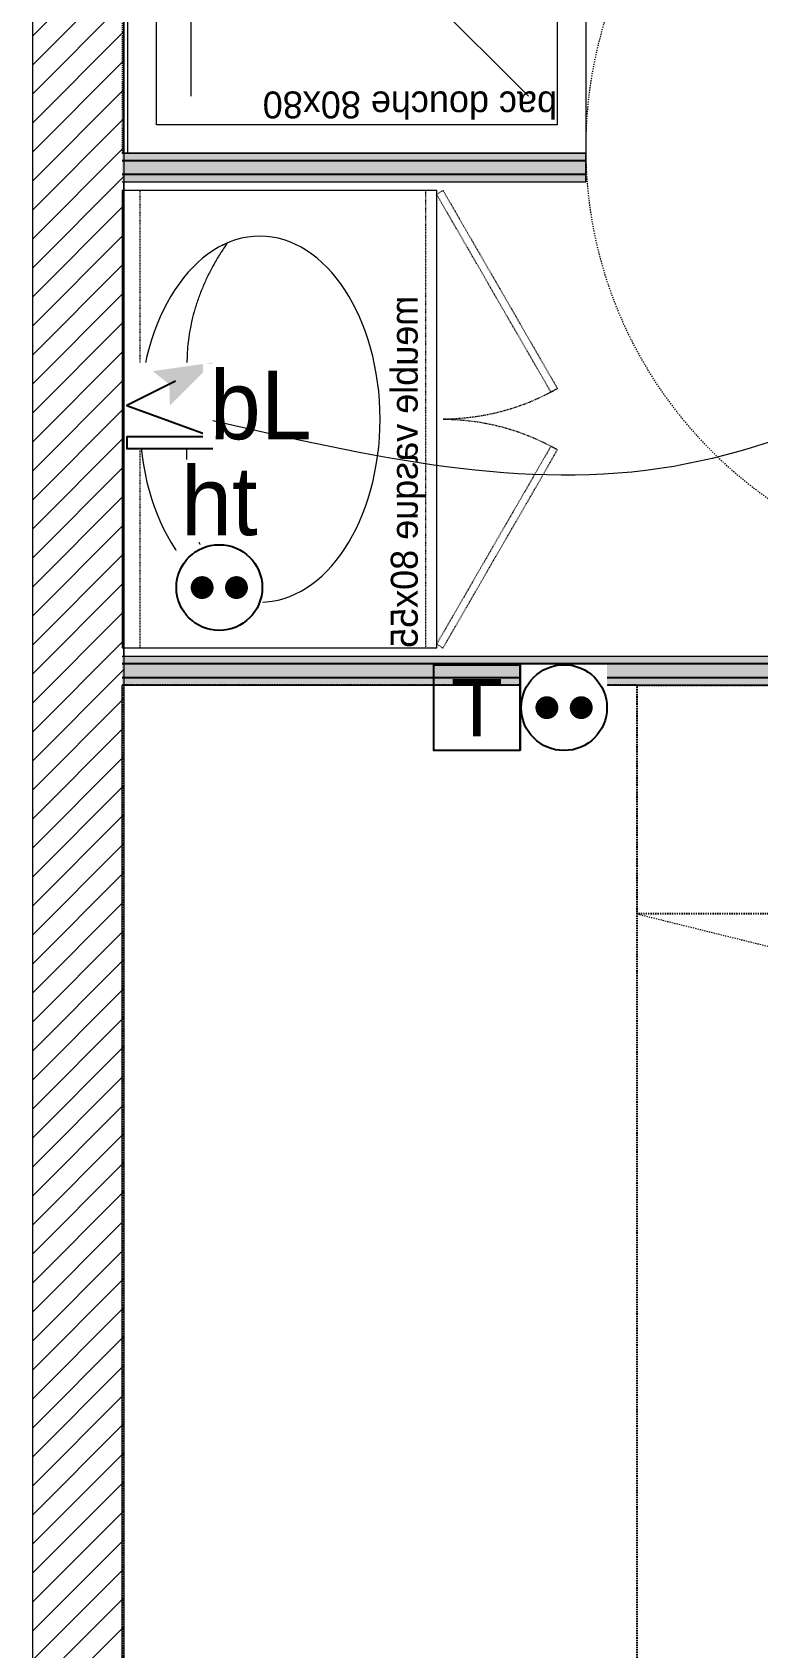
# Model space of a CAD drawing. Header units: centimetres. Extents: x 2191 to 12545, y -680 to 18662.
# Drawn here: x 9181.7 to 9308.4, y 8503.1 to 8785.6 of the extents above; entities that cross this region are included whole.
import ezdxf

# ---------------------------------------------------------------- set-up
doc = ezdxf.new("R2010")
doc.units = ezdxf.units.CM
for name, pattern in [('Style de ligne -11', [0.347222, 0.20828, -0.138942]), ('Style de ligne -13', [0.147638, 0.098425, -0.049213]), ('Style de ligne -5', [0.20828, 0.069425, -0.138855]), ('VW-01', [0.41656, 0.20828, -0.20828])]:
    doc.linetypes.add(name, pattern=pattern)
for name, color, linetype in [('B Aménagement intérieur', 252, 'Continuous'), ('B BATI-équipement-sanitaires', 252, 'Continuous'), ('B faience', 252, 'Style de ligne -11'), ('B GÈnÈral_Hatch', 252, 'Continuous'), ('B Général', 252, 'Continuous'), ('C ANNOTATIONS-PMR', 252, 'Style de ligne -5'), ('C ANNOTATIONS-prestations', 252, 'Continuous'), ('D SURFACES-shab', 252, 'Continuous'), ('F REMPLISSAGE-vert clair', 252, 'Continuous'), ('F REMPLISSAGE-vert foncé', 252, 'Continuous')]:
    doc.layers.add(name, color=color, linetype=linetype)
for name, color, linetype, lineweight in [('F REMPLISSAGE-vert clair_Hatch', 7, 'Continuous', 5), ('F REMPLISSAGE-vert foncÈ_Hatch', 7, 'Continuous', 5), ('prlm-ELEC-CFA', 1, 'Continuous', 25), ('prlm-ELEC-CFO', 1, 'Continuous', 25)]:
    doc.layers.add(name, color=color, linetype=linetype, lineweight=lineweight)
doc.styles.add('Eurostile', font='Eurosti.TTF')
doc.styles.add('Eurostile (italic)', font='Eurostib.TTF')
doc.styles.add('prlm-elec-cfo', font='comic.ttf', dxfattribs={"height": 12})
doc.styles.get("Standard").update_dxf_attribs({"font": 'isocp.shx', "height": 15})

# ---------------------------------------------------------------- blocks, each defined once
blk = doc.blocks.new('Groupe-127-1')
at = {"layer": 'B Général', "color": 7, "linetype": 'VW-01', "lineweight": 5}
blk.add_line((70, -114.99), (-70, -80.35), dxfattribs=at)
at = {"layer": 'B Général', "linetype": 'VW-01', "flags": 128}
for points in [[(-70, 35), (70, 35), (70, -155), (-70, -155)], [(-70, -114.99), (70, -114.99), (70, -155), (-70, -155)]]:
    blk.add_lwpolyline(points, close=True, dxfattribs=at)
blk = doc.blocks.new('Lit 140.190_PMR 2')
at = {"layer": 'B Général', "color": 154, "linetype": 'VW-01', "true_color": 0x0053a6, "flags": 128}
blk.add_lwpolyline([(160, -155), (160, 35), (70, 35), (70, -155)], close=True, dxfattribs=at)
at = {"layer": 'B Général'}
blk.add_blockref('Groupe-127-1', (0, 0), dxfattribs=at)
blk = doc.blocks.new('Groupe-128-1')
at = {"layer": 'B Général', "color": 7, "linetype": 'Continuous', "lineweight": 5}
for centre, major_axis, ratio in [((0, -24.07), (32, 0), 0.65625), ((0, -6.97), (1.5, 0), 1), ((0, -17.15), (2.5, 0), 1)]:
    blk.add_ellipse(centre, major_axis=major_axis, ratio=ratio, dxfattribs=at)
for points in [[(-30.82, -18.37), (-20.7, -11.37), (-9.74, -11.32), (-4.71, -11.3), (0, -11.3)], [(30.82, -18.37), (20.7, -11.37), (9.74, -11.32), (4.71, -11.3), (0, -11.3)]]:
    blk.add_open_spline(points, degree=2, knots=[0, 0, 0, 1, 1, 2, 2, 2], dxfattribs=at)
blk.add_open_spline([(-30.45, -17.59), (-30.5, -17.61), (-30.55, -17.64)], degree=2, dxfattribs=at)
blk = doc.blocks.new('meuble vasque 80x60')
at = {"layer": 'B BATI-équipement-sanitaires', "color": 7, "linetype": 'Style de ligne -13', "lineweight": 5, "flags": 128}
for points in [[(-40, -3.07), (40, -3.07), (40, -53.07), (-40, -53.07)], [(-40, -56.07), (-5.36, -76.07), (-4.71, -74.94), (-39.35, -54.94)], [(40, -56.07), (5.36, -76.07), (4.71, -74.94), (39.35, -54.94)]]:
    blk.add_lwpolyline(points, close=True, dxfattribs=at)
at = {"layer": 'B BATI-équipement-sanitaires', "color": 7, "linetype": 'Style de ligne -13', "lineweight": 5}
for centre, start, end in [((-40, -56.07), 330, 0), ((40, -56.07), 180, 210)]:
    blk.add_arc(centre, 40, start, end, dxfattribs=at)
at = {"layer": 'B Général', "lineweight": 5, "flags": 128}
blk.add_lwpolyline([(-40, 0), (40, 0), (40, -55), (-40, -55)], close=True, dxfattribs=at)
at = {"layer": 'B Général', "color": 7}
blk.add_blockref('Groupe-128-1', (0, 0), dxfattribs=at)
at = {"layer": 'C ANNOTATIONS-prestations', "insert": (40, -53.07), "char_height": 4.706, "width": 80, "attachment_point": 9, "line_spacing_factor": 0.894142, "style": 'Eurostile'}
blk.add_mtext('meuble vasque 80x55', dxfattribs=at)
blk = doc.blocks.new('Bac douche 80.80')
at = {"layer": 'B faience', "lineweight": 18, "flags": 128}
blk.add_lwpolyline([(-41, -40), (40, -40), (40, 41)], dxfattribs=at)
at = {"layer": 'B Général', "color": 7, "linetype": 'Continuous', "lineweight": 5}
for p, q in [((25.5, -25.5), (-31, 31)), ((28, -24.46), (28, 31)), ((24.46, -28), (-31, -28))]:
    blk.add_line(p, q, dxfattribs=at)
at = {"layer": 'B Général', "color": 7, "linetype": 'Continuous', "lineweight": 5, "flags": 128}
for points in [[(-41, 41), (39, 41), (39, -39), (-41, -39)], [(-36, 36), (34, 36), (34, -34), (-36, -34)]]:
    blk.add_lwpolyline(points, close=True, dxfattribs=at)
at = {"layer": 'B Général', "color": 7, "linetype": 'Continuous', "lineweight": 5}
blk.add_circle((28, -28), 3.54, dxfattribs=at)
at = {"layer": 'C ANNOTATIONS-prestations', "color": 7, "insert": (-36, 32.51), "char_height": 4.706, "width": 70, "attachment_point": 4, "line_spacing_factor": 0.894142, "style": 'Eurostile'}
blk.add_mtext('bac douche 80x80', dxfattribs=at)
blk = doc.blocks.new('Rond 150_PMR')
at = {"layer": 'B Général', "color": 154, "linetype": 'VW-01', "lineweight": 5, "true_color": 0x0053a6}
blk.add_circle((0, 0), 75, dxfattribs=at)
at = {"layer": 'B Général', "color": 154, "true_color": 0x0053a6, "insert": (-61.5, 0), "char_height": 7.059, "attachment_point": 5, "rotation": 90, "line_spacing_factor": 0.894142, "style": 'Eurostile (italic)'}
blk.add_mtext('Ø 150 PMR', dxfattribs=at)
blk = doc.blocks.new('T2 S307 (2D)')
at = {"layer": 'B GÈnÈral_Hatch', "color": 9, "linetype": 'Continuous', "true_color": 0xc0dcc0}
for points in [[(-125.26, -19.48), (-130.26, -24.48), (-361.57, -19.48), (-361.57, -24.48)], [(-361.57, -112.5), (-361.57, -107.5), (-280.57, -112.5), (-280.57, -107.5)]]:
    blk.add_solid(points, dxfattribs=at)
at = {"layer": 'B Général', "color": 98, "linetype": 'Continuous', "lineweight": 13, "true_color": 0x004400}
for p, q in [((-125.26, -19.48), (-361.57, -19.48)), ((-130.26, -24.48), (-361.57, -24.48)), ((-361.57, -107.5), (-280.57, -107.5)), ((-280.57, -112.5), (-280.57, -107.5)), ((-361.57, -112.5), (-280.57, -112.5))]:
    blk.add_line(p, q, dxfattribs=at)
at = {"layer": 'D SURFACES-shab', "color": 1, "lineweight": 18, "true_color": 0xff0000, "flags": 128}
for points in [[(-361.57, 291.52), (-361.57, -19.48), (-0.43, -19.48), (-0.43, 34.39), (-0.43, 34.39), (-0.43, 291.52)], [(-361.26, -112.48), (-361.26, -193.48), (-130.26, -193.48), (-130.26, -24.48), (-361.26, -24.48), (-361.26, -107.48), (-280.57, -107.5), (-280.57, -112.5)]]:
    blk.add_lwpolyline(points, close=True, dxfattribs=at)
at = {"layer": 'F REMPLISSAGE-vert clair'}
for p, q in [((-126.56, -20.78), (-361.57, -20.78)), ((-128.96, -23.18), (-361.57, -23.18)), ((-361.57, -108.8), (-280.57, -108.8)), ((-361.57, -111.2), (-280.57, -111.2))]:
    blk.add_line(p, q, dxfattribs=at)
at = {"layer": 'F REMPLISSAGE-vert clair_Hatch', "color": 9, "linetype": 'Continuous', "true_color": 0xc0dcc0}
for points in [[(-128.96, -23.18), (-126.56, -20.78), (-361.57, -23.18), (-361.57, -20.78)], [(-361.57, -108.8), (-361.57, -111.2), (-280.57, -108.8), (-280.57, -111.2)]]:
    blk.add_solid(points, dxfattribs=at)
at = {"layer": 'F REMPLISSAGE-vert foncÈ_Hatch', "color": 54, "linetype": 'Continuous', "true_color": 0x99aa00}
for points in [[(-126.56, -20.78), (-125.26, -19.48), (-361.57, -20.78), (-361.57, -19.48)], [(-130.26, -24.48), (-128.96, -23.18), (-361.57, -24.48), (-361.57, -23.18)], [(-361.57, -107.5), (-361.57, -108.8), (-280.57, -107.5), (-280.57, -108.8)], [(-361.57, -111.2), (-361.57, -112.5), (-280.57, -111.2), (-280.57, -112.5)]]:
    blk.add_solid(points, dxfattribs=at)
at = {"layer": 'F REMPLISSAGE-vert foncé', "color": 98, "linetype": 'Continuous', "lineweight": 13, "true_color": 0x004400}
for p, q in [((-125.26, -19.48), (-361.57, -19.48)), ((-130.26, -24.48), (-361.57, -24.48)), ((-361.57, -107.5), (-280.57, -107.5)), ((-361.57, -112.5), (-280.57, -112.5))]:
    blk.add_line(p, q, dxfattribs=at)
at = {"layer": 'F REMPLISSAGE-vert foncé'}
for p, q in [((-126.56, -20.78), (-361.57, -20.78)), ((-128.96, -23.18), (-361.57, -23.18)), ((-361.57, -108.8), (-280.57, -108.8)), ((-361.57, -111.2), (-280.57, -111.2))]:
    blk.add_line(p, q, dxfattribs=at)
at = {"layer": 'B Général', "color": 7, "xscale": -1}
for name, p in [('Lit 140.190_PMR 2', (-201.57, 135.52)), ('Bac douche 80.80', (-321.57, -153.48))]:
    blk.add_blockref(name, p, dxfattribs=at)
at = {"layer": 'B Général', "color": 7, "rotation": 90}
blk.add_blockref('meuble vasque 80x60', (-361.57, -65.98), dxfattribs=at)
at = {"layer": 'C ANNOTATIONS-PMR', "color": 7, "rotation": 270}
blk.add_blockref('Rond 150_PMR', (-205.57, -113.48), dxfattribs=at)
blk = doc.blocks.new('xi.PC')
at = {"color": 0, "lineweight": 5}
blk.add_wipeout([(-7.5, -7.5), (7.5, -7.5), (7.5, 7.5), (-7.5, 7.5)], dxfattribs=at).dxf.layer = 'prlm-ELEC-CFO'
at = {"layer": 'prlm-ELEC-CFO', "color": 0, "linetype": 'ByBlock', "lineweight": 5, "const_width": 2}
for points in [[(-4, 0, 1), (-2, 0, 1)], [(2, 0, 1), (4, 0, 1)]]:
    blk.add_lwpolyline(points, format="xyb", close=True, dxfattribs=at)
at = {"layer": 'prlm-ELEC-CFO', "color": 0, "linetype": 'ByBlock', "lineweight": -2}
blk.add_circle((0, 0), 7.5, dxfattribs=at)
blk = doc.blocks.new('xi.TEL')
at = {"layer": 'prlm-ELEC-CFA', "color": 0, "linetype": 'ByBlock', "lineweight": -2, "flags": 128}
blk.add_lwpolyline([(-7.5, 7.5), (7.5, 7.5), (7.5, -7.5), (-7.5, -7.5)], close=True, dxfattribs=at)
at = {"layer": 'prlm-ELEC-CFA', "color": 0, "linetype": 'ByBlock', "insert": (0, 0), "char_height": 10, "width": 11.36, "attachment_point": 5}
blk.add_mtext('{\\fVerdana|b0|i0|c0|p34;T}', dxfattribs=at)
blk = doc.blocks.new('xi.BL')
at = {"color": 0, "lineweight": 5}
blk.add_wipeout([(-7.5, -7.5), (7.5, -7.5), (7.5, 7.5), (-7.5, 7.5)], dxfattribs=at).dxf.layer = 'prlm-ELEC-CFO'
at = {"layer": 'prlm-ELEC-CFO', "lineweight": 5}
blk.add_hatch(color=0, dxfattribs=at).paths.add_polyline_path([(-3, 6), (-0.1, 3.7), (0, 0), (7.5, 7.5)])
at = {"layer": 'prlm-ELEC-CFO', "color": 0}
blk.add_lwpolyline([(0.95, 4.23), (-7.5, 0), (7.5, -5.5), (-7.5, -5.5), (-7.5, -7.5), (7.5, -7.5)], dxfattribs=at)
blk = doc.blocks.new('xi.PCHT')
at = {"color": 0, "lineweight": 5}
blk.add_wipeout([(-7.5, -7.5), (7.5, -7.5), (7.5, 7.5), (-7.5, 7.5)], dxfattribs=at).dxf.layer = 'prlm-ELEC-CFO'
at = {"layer": 'prlm-ELEC-CFO', "color": 0, "linetype": 'ByBlock', "lineweight": 5, "const_width": 2}
for points in [[(-4, 0, 1), (-2, 0, 1)], [(2, 0, 1), (4, 0, 1)]]:
    blk.add_lwpolyline(points, format="xyb", close=True, dxfattribs=at)
at = {"layer": 'prlm-ELEC-CFO', "color": 0, "linetype": 'ByBlock', "lineweight": -2}
blk.add_circle((0, 0), 7.5, dxfattribs=at)

msp = doc.modelspace()

# ---------------------------------------------------------------- hatches: boundary and pattern name
at = {"layer": 'B GÈnÈral_Hatch', "linetype": 'Continuous', "lineweight": 5}
h = msp.add_hatch(dxfattribs=at)
h.set_pattern_fill('50_BETON', style=0, pattern_type=2)
h.set_pattern_definition([(45, (-631.1073, 4809.0284), (2.4253472, -2.6458333), [])])
h.paths.add_polyline_path([(9181.69, 8334.42), (9197.69, 8350.42), (9197.69, 8943.44), (9181.69, 8961.44)])

# ---------------------------------------------------------------- linework, layer by layer
at = {"layer": 'B Général', "color": 7, "linetype": 'Continuous', "lineweight": 18}
for p, q in [((9181.69, 8961.44), (9181.69, 8334.42)), ((9197.69, 8943.44), (9197.69, 8360.42))]:
    msp.add_line(p, q, dxfattribs=at)
at = {"layer": 'B Général', "color": 7, "linetype": 'Continuous', "lineweight": 5}
for p, q in [((9181.69, 8961.44), (9181.69, 8334.42)), ((9197.69, 8943.44), (9197.69, 8360.42))]:
    msp.add_line(p, q, dxfattribs=at)

# ---------------------------------------------------------------- block references
at = {"layer": 'B Aménagement intérieur', "color": 7, "xscale": -1, "rotation": 180}
msp.add_blockref('T2 S307 (2D)', (9558.95, 8651.93), dxfattribs=at)

# ---------------------------------------------------------------- next in the draw order: block references
at = {"layer": 'prlm-ELEC-CFO'}
for name, p in [('xi.BL', (9205.73, 8720.31)), ('xi.PCHT', (9214.36, 8688.47)), ('xi.PC', (9274.6, 8667.47))]:
    msp.add_blockref(name, p, dxfattribs=at)

# ---------------------------------------------------------------- next in the draw order: block references
at = {"layer": 'prlm-ELEC-CFA'}
msp.add_blockref('xi.TEL', (9259.36, 8667.47), dxfattribs=at)

# ---------------------------------------------------------------- next in the draw order: texts
at = {"layer": 'prlm-ELEC-CFO', "lineweight": 20, "insert": (9221.61, 8720.31), "char_height": 12, "attachment_point": 5, "line_spacing_factor": 0.8, "style": 'prlm-elec-cfo', "bg_fill": 3, "box_fill_scale": 1.1, "bg_fill_color": 256, "bg_fill_transparency": 0}
msp.add_mtext('bL', dxfattribs=at)

# ---------------------------------------------------------------- next in the draw order: linework, layer by layer
at = {"layer": 'prlm-ELEC-CFO', "lineweight": 13}
msp.add_spline([(9414.24, 8736.93), (9364.57, 8732.67), (9293.78, 8709.66), (9213.23, 8717.63)], degree=3, dxfattribs=at)

# ---------------------------------------------------------------- next in the draw order: texts
at = {"layer": 'prlm-ELEC-CFO', "lineweight": 20, "insert": (9214.36, 8703.55), "char_height": 12, "attachment_point": 5, "line_spacing_factor": 0.8, "style": 'prlm-elec-cfo', "bg_fill": 3, "box_fill_scale": 1.1, "bg_fill_color": 256, "bg_fill_transparency": 0}
msp.add_mtext('ht', dxfattribs=at)

doc.saveas('drawing.dxf')
